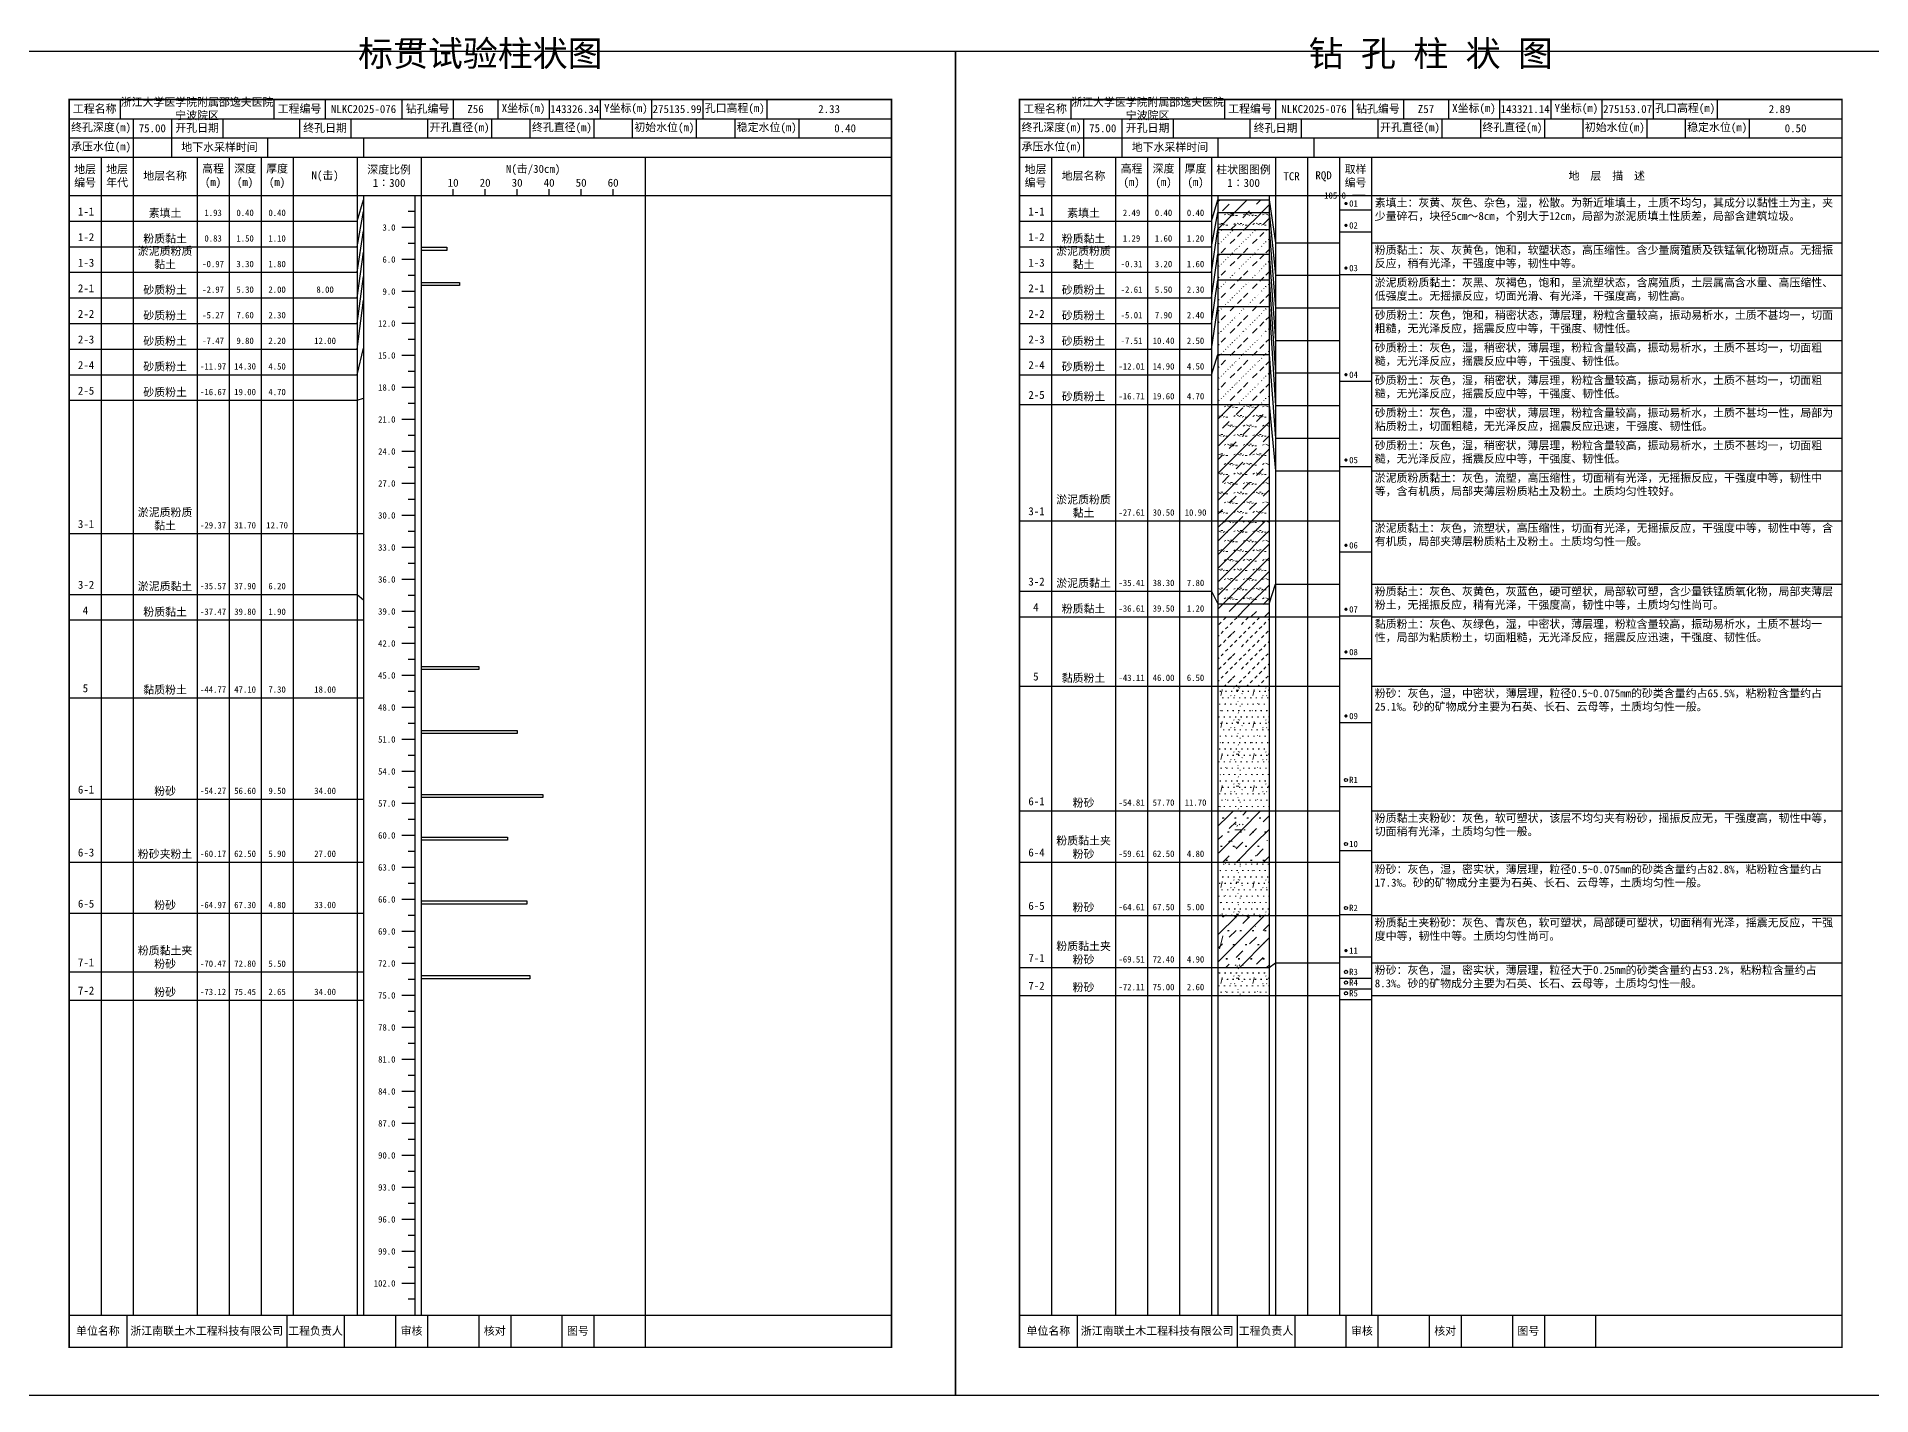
# Model space of a CAD drawing. Extents: x 297 to 65340, y 0 to 425.
# Drawn here: x 49015 to 49588, y 0 to 425 of the extents above; entities that cross this region are included whole.
import ezdxf
from ezdxf.enums import TextEntityAlignment as Align

# ---------------------------------------------------------------- set-up
doc = ezdxf.new("R2010")
doc.units = 0
doc.layers.get('0').update_dxf_attribs({"linetype": 'CONTINUOUS'})
doc.layers.add('FRAME', color=7, linetype='CONTINUOUS')
doc.layers.add('STRATUM', color=7, linetype='CONTINUOUS')
doc.layers.add('HATCH', color=7, linetype='CONTINUOUS', lineweight=13)
doc.styles.add('ST', font='')
doc.styles.get('ST').set_extended_font_data('SimSun')
pattern_1 = [(45, (0, 0), (-4.2426407, 4.2426407), [10, 0]), (45, (1.061, -3.182), (-2.12132034, 6.363961), [3, -3])]
pattern_2 = [(45, (0, 0), (-4.2426407, 4.2426407), [10, 0]), (45, (1.061, -3.182), (-2.12132034, 6.363961), [3, -3]), (26.565, (1.0741, -0.2536), (5.99982296, 5.99981224), [0.567, -12.849]), (0, (0.507, -0.2536), (0, 6), [0.567, -5.433]), (26.565, (-1.5813, 0), (5.99982296, 5.99981224), [0.567, -12.849]), (0, (-1.074, 0.2536), (0, 6), [0.567, -5.433]), (153.435, (0.5071, -0.2536), (-5.9998176, -5.36e-06), [1.134, -12.2826]), (26.565, (4.0741, 2.7464), (5.99982296, 5.99981224), [0.567, -12.849]), (0, (3.507, 2.7464), (0, 6), [0.567, -5.433]), (26.565, (1.4187, 3), (5.99982296, 5.99981224), [0.567, -12.849]), (0, (1.926, 3.2536), (0, 6), [0.567, -5.433]), (153.435, (3.5071, 2.7464), (-5.9998176, -5.36e-06), [1.134, -12.2826])]
pattern_3 = [(45.000006, (0, 0), (-7.3e-07, 6.99998237), [1.971956, -7.927535]), (45.000006, (2.813, 2.829), (-7.3e-07, 6.99998237), [1.99367, -7.905828]), (45.000006, (5.0675, 5.082), (-7.3e-07, 6.99998237), [1.813609, -8.085882]), (26.565052, (0, 3.5), (7.00000042, 7.00000017), [0.0965, -15.555976]), (36.869899, (0.7, 4.2), (6.999999835, 7.000000165), [0.197747, -34.802253]), (315.00001, (3.5, 6.976), (6.99998237, 1.2e-06), [0.033054, -9.866441]), (26.565052, (3.5, 0), (7.00000042, 7.00000017), [0.144749, -15.507727]), (26.565052, (4.2, 0.7), (7.00000042, 7.00000017), [0.10528, -15.547196]), (90.000004, (4.55, 1.05), (-7, -5e-07), [0.028767, -6.971233]), (26.565052, (4.9, 1.4), (7.00000042, 7.00000017), [0.091014, -31.213938]), (36.869899, (5.6, 2.1), (6.999999835, 7.000000165), [0.110692, -34.889308]), (45.000002, (6.3, 2.8), (-2.4e-07, 6.99998237), [0.109112, -9.790383]), (315.00001, (6.914, 3.548), (6.99998237, 1.2e-06), [0.033054, -9.866441]), (36.869898, (1.4, 4.9), (6.999999957, 7.000000043), [0.10224, -34.89776]), (53.130103, (2.1, 5.6), (13.999999763, 21.000000158), [0.134384, -34.865616]), (53.130103, (2.8, 6.3), (13.999999763, 21.000000158), [0.126246, -34.873754])]
pattern_4 = [(82.875, (-0.8346, -1.206), (0.00036925, 10.000176442), [0.08929, -80.53371]), (143.13, (-0.7336, -1.2818), (-29.99996427, 20.00005359), [0.12627, -49.87373]), (172.875, (-0.5564, -1.304), (-70.000245666, 9.99966033), [0.17857, -80.44443]), (206.565, (-0.378, -1.2147), (-9.99970493, -9.99968706), [0.19954, -22.16046]), (243.435, (-0.2887, -1.0363), (8.93e-06, -9.999696), [0.19954, -22.16146]), (255.964, (-0.1994, -0.679), (-0.00020004, -9.99950129), [0.36813, -40.86287]), (255.964, (0.1106, 0.561), (-0.00020004, -9.99950129), [1.27838, -39.95262]), (255.964, (0.179, 0.835), (-0.00020004, -9.99950129), [0.28235, -40.94865]), (216.87, (0.3694, 1.0892), (-9.999982136, -10.000017864), [0.12627, -49.87373]), (243.435, (0.2683, 1.0135), (8.93e-06, -9.999696), [0.19954, -22.16146]), (206.565, (0.548, 1.1785), (-9.99970493, -9.99968706), [0.19954, -22.16046]), (172.875, (0.725, 1.1563), (-70.000245666, 9.99966033), [0.17857, -80.44443]), (143.13, (0.826, 1.0806), (-29.99996427, 20.00005359), [0.12627, -49.87373]), (82.875, (0.815, 0.992), (0.00036925, 10.000176442), [0.08929, -80.53371]), (0, (-0.33, 0.34), (0, 10), [0.89286, -9.10714]), (0, (0.025, 0), (1, 2), [0, -1.75]), (0, (0, 0.025), (1, 2), [0, -1.75]), (0, (0, 0), (1, 2), [0, -1.75]), (0, (-0.025, 0), (1, 2), [0, -1.75]), (0, (0, -0.025), (1, 2), [0, -1.75])]
pattern_5 = [(82.875, (-1.8361, -2.6533), (0.00081235, 22.00038817), [0.196438, -177.174162]), (143.13, (-1.614, -2.82), (-65.9999214, 44.0001179), [0.277794, -109.722206]), (172.875, (-1.224, -2.8687), (-154.00054047, 21.99925272), [0.392854, -176.977746]), (206.565, (-0.831, -2.672), (-21.9993508, -21.9993115), [0.438988, -48.753012]), (243.435, (-0.635, -2.28), (1.96e-05, -21.9993312), [0.438988, -48.755212]), (255.964, (-0.4387, -1.494), (-0.0004401, -21.9989028), [0.809886, -89.898314]), (255.964, (0.2434, 1.2344), (-0.0004401, -21.9989028), [2.812436, -87.895764]), (255.964, (0.394, 1.837), (-0.0004401, -21.9989028), [0.62117, -90.08703]), (216.87, (0.8126, 2.3963), (-21.9999607, -22.0000393), [0.277794, -109.722206]), (243.435, (0.59, 2.23), (1.96e-05, -21.9993312), [0.438988, -48.755212]), (206.565, (1.205, 2.593), (-21.9993508, -21.9993115), [0.438988, -48.753012]), (172.875, (1.595, 2.544), (-154.00054047, 21.99925272), [0.392854, -176.977746]), (143.13, (1.8173, 2.3772), (-65.9999214, 44.0001179), [0.277794, -109.722206]), (82.875, (1.793, 2.1823), (0.00081235, 22.00038817), [0.196438, -177.174162]), (0, (-0.725, 0.748), (0, 22), [1.964292, -20.035708]), (0, (0.055, 0), (2.2, 4.4), [0, -3.85]), (0, (0, 0.055), (2.2, 4.4), [0, -3.85]), (0, (0, 0), (2.2, 4.4), [0, -3.85]), (0, (-0.055, 0), (2.2, 4.4), [0, -3.85]), (0, (0, -0.055), (2.2, 4.4), [0, -3.85])]

# ---------------------------------------------------------------- blocks, each defined once
blk = doc.blocks.new('SolidCircle')
at = {"const_width": 0.5}
blk.add_lwpolyline([(-0.25, 0, 1), (0.25, 0, 1)], format="xyb", close=True, dxfattribs=at)

msp = doc.modelspace()

# ---------------------------------------------------------------- hatches: boundary and pattern name
at = {"layer": 'HATCH'}
h = msp.add_hatch(dxfattribs=at)
h.set_pattern_fill('FZNT', color=256, style=0)
h.set_pattern_definition(pattern_1)
h.paths.add_polyline_path([(49400, 373.67), (49384, 373.67), (49384, 369.67), (49400, 369.67)])
h = msp.add_hatch(dxfattribs=at)
h.set_pattern_fill('YNFNT', color=256, style=0)
h.set_pattern_definition(pattern_2)
h.paths.add_polyline_path([(49400, 369.67), (49384, 369.67), (49384, 364.33), (49400, 364.33)])
h = msp.add_hatch(dxfattribs=at)
h.set_pattern_fill('SZFT', color=256, style=0)
h.set_pattern_definition(pattern_3)
h.paths.add_polyline_path([(49400, 364.33), (49384, 364.33), (49384, 356.67), (49400, 356.67)])
h = msp.add_hatch(dxfattribs=at)
h.set_pattern_fill('SZFT', color=256, style=0)
h.set_pattern_definition(pattern_3)
h.paths.add_polyline_path([(49400, 356.67), (49384, 356.67), (49384, 348.67), (49400, 348.67)])
h = msp.add_hatch(dxfattribs=at)
h.set_pattern_fill('SZFT', color=256, style=0)
h.set_pattern_definition(pattern_3)
h.paths.add_polyline_path([(49400, 348.67), (49384, 348.67), (49384, 340.33), (49400, 340.33)])
h = msp.add_hatch(dxfattribs=at)
h.set_pattern_fill('SZFT', color=256, style=0)
h.set_pattern_definition(pattern_3)
h.paths.add_polyline_path([(49400, 340.33), (49384, 340.33), (49384, 325.33), (49400, 325.33)])
h = msp.add_hatch(dxfattribs=at)
h.set_pattern_fill('SZFT', color=256, style=0)
h.set_pattern_definition(pattern_3)
h.paths.add_polyline_path([(49400, 325.33), (49384, 325.33), (49384, 309.67), (49400, 309.67)])
h = msp.add_hatch(dxfattribs=at)
h.set_pattern_fill('YNFNT', color=256, style=0)
h.set_pattern_definition(pattern_2)
h.paths.add_polyline_path([(49400, 309.67), (49384, 309.67), (49384, 273.33), (49400, 273.33)])
h = msp.add_hatch(dxfattribs=at)
h.set_pattern_fill('YNNT', color=256, style=0)
h.set_pattern_definition([(45, (0, 0), (-2.12132034, 2.12132034), [10, 0]), (26.565, (1.0741, -0.2536), (5.99982296, 5.99981224), [0.567, -12.849]), (0, (0.507, -0.2536), (0, 6), [0.567, -5.433]), (26.565, (-1.5813, 0), (5.99982296, 5.99981224), [0.567, -12.849]), (0, (-1.074, 0.2536), (0, 6), [0.567, -5.433]), (153.435, (0.5071, -0.2536), (-5.9998176, -5.36e-06), [1.134, -12.2826]), (26.565, (4.0741, 2.7464), (5.99982296, 5.99981224), [0.567, -12.849]), (0, (3.507, 2.7464), (0, 6), [0.567, -5.433]), (26.565, (1.4187, 3), (5.99982296, 5.99981224), [0.567, -12.849]), (0, (1.926, 3.2536), (0, 6), [0.567, -5.433]), (153.435, (3.5071, 2.7464), (-5.9998176, -5.36e-06), [1.134, -12.2826])])
h.paths.add_polyline_path([(49400, 273.33), (49384, 273.33), (49384, 247.33), (49400, 247.33)])
h = msp.add_hatch(dxfattribs=at)
h.set_pattern_fill('FZNT', color=256, style=0)
h.set_pattern_definition(pattern_1)
h.paths.add_polyline_path([(49400, 247.33), (49384, 247.33), (49384, 243.33), (49400, 243.33)])
h = msp.add_hatch(dxfattribs=at)
h.set_pattern_fill('NZFT', color=256, style=0)
h.set_pattern_definition([(45.000005, (0, 0), (-6e-07, 6.99998237), [0.947297, -8.952198]), (45.000005, (1.4, 1.4), (-6e-07, 6.99998237), [0.986898, -8.912597]), (45.000005, (2.8, 2.8), (-6e-07, 6.99998237), [1.060182, -8.839313]), (45.000005, (4.2, 4.2), (-6e-07, 6.99998237), [0.949178, -8.950318]), (45.000005, (5.6, 5.6), (-6e-07, 6.99998237), [1.036501, -8.862994]), (45.000005, (3.5, 0), (-6e-07, 6.99998237), [1.013348, -8.886147]), (45.000005, (4.9, 1.4), (-6e-07, 6.99998237), [1.078956, -12.120371]), (45.000005, (6.3, 2.8), (-6e-07, 6.99998237), [0.998824, -8.900671]), (45.000003, (0.7, 4.2), (-3.7e-07, 6.99998237), [1.05533, -8.844165]), (45.000003, (2.1, 5.6), (-3.7e-07, 6.99998237), [1.036501, -8.862994])])
h.paths.add_polyline_path([(49400, 243.33), (49384, 243.33), (49384, 221.67), (49400, 221.67)])
h = msp.add_hatch(dxfattribs=at)
h.set_pattern_fill('FS', color=256, style=0)
h.set_pattern_definition(pattern_4)
h.paths.add_polyline_path([(49400, 221.67), (49384, 221.67), (49384, 182.67), (49400, 182.67)])
h = msp.add_hatch(dxfattribs=at)
h.set_pattern_fill('FZNT', color=256, style=0)
h.set_pattern_definition(pattern_1)
h.paths.add_polyline_path([(49400, 182.67), (49384, 182.67), (49384, 166.67), (49400, 166.67)])
h = msp.add_hatch(dxfattribs=at)
h.set_pattern_fill('FS', color=256, scale=2.2, style=0)
h.set_pattern_definition(pattern_5)
h.paths.add_polyline_path([(49400, 182.67), (49384, 182.67), (49384, 166.67), (49400, 166.67)])
h = msp.add_hatch(dxfattribs=at)
h.set_pattern_fill('FS', color=256, style=0)
h.set_pattern_definition(pattern_4)
h.paths.add_polyline_path([(49400, 166.67), (49384, 166.67), (49384, 150), (49400, 150)])
h = msp.add_hatch(dxfattribs=at)
h.set_pattern_fill('FZNT', color=256, style=0)
h.set_pattern_definition(pattern_1)
h.paths.add_polyline_path([(49400, 150), (49384, 150), (49384, 133.67), (49400, 133.67)])
h = msp.add_hatch(dxfattribs=at)
h.set_pattern_fill('FS', color=256, scale=2.2, style=0)
h.set_pattern_definition(pattern_5)
h.paths.add_polyline_path([(49400, 150), (49384, 150), (49384, 133.67), (49400, 133.67)])
h = msp.add_hatch(dxfattribs=at)
h.set_pattern_fill('FS', color=256, style=0)
h.set_pattern_definition(pattern_4)
h.paths.add_polyline_path([(49400, 133.67), (49384, 133.67), (49384, 125), (49400, 125)])

# ---------------------------------------------------------------- linework, layer by layer
at = {"layer": 'FRAME', "color": 245, "linetype": 'Continuous'}
for points in [[(49005, 0), (49302, 0), (49302, 420), (49005, 420)], [(49302, 0), (49599, 0), (49599, 420), (49302, 420)]]:
    msp.add_lwpolyline(points, close=True, dxfattribs=at)
at = {"layer": 'FRAME', "linetype": 'Continuous', "const_width": 0.5}
for points in [[(49025, 15), (49282, 15), (49282, 405), (49025, 405)], [(49322, 15), (49579, 15), (49579, 405), (49322, 405)]]:
    msp.add_lwpolyline(points, close=True, dxfattribs=at)
at = {"layer": 'FRAME', "color": 0, "linetype": 'Continuous'}
for points in [[(49041, 405), (49041, 399)], [(49089, 405), (49089, 399)], [(49105, 405), (49105, 399)], [(49129, 405), (49129, 399)], [(49145, 405), (49145, 399)], [(49159, 405), (49159, 399)], [(49175, 405), (49175, 399)], [(49191, 405), (49191, 399)], [(49207, 405), (49207, 399)], [(49223, 405), (49223, 399)], [(49243, 405), (49243, 399)], [(49282, 405), (49282, 399)], [(49338, 405), (49338, 399)], [(49386, 405), (49386, 399)], [(49402, 405), (49402, 399)], [(49426, 405), (49426, 399)], [(49442, 405), (49442, 399)], [(49456, 405), (49456, 399)], [(49472, 405), (49472, 399)], [(49488, 405), (49488, 399)], [(49504, 405), (49504, 399)], [(49520, 405), (49520, 399)], [(49540, 405), (49540, 399)], [(49579, 405), (49579, 399)], [(49025, 399), (49282, 399)], [(49045, 399), (49045, 393)], [(49057, 399), (49057, 393)], [(49073, 399), (49073, 393)], [(49097, 399), (49097, 393)], [(49113, 399), (49113, 393)], [(49137, 399), (49137, 393)], [(49157, 399), (49157, 393)], [(49169, 399), (49169, 393)], [(49189, 399), (49189, 393)], [(49201, 399), (49201, 393)], [(49221, 399), (49221, 393)], [(49233, 399), (49233, 393)], [(49253, 399), (49253, 393)], [(49282, 399), (49282, 393)], [(49322, 399), (49579, 399)], [(49342, 399), (49342, 393)], [(49354, 399), (49354, 393)], [(49370, 399), (49370, 393)], [(49394, 399), (49394, 393)], [(49410, 399), (49410, 393)], [(49434, 399), (49434, 393)], [(49454, 399), (49454, 393)], [(49466, 399), (49466, 393)], [(49486, 399), (49486, 393)], [(49498, 399), (49498, 393)], [(49518, 399), (49518, 393)], [(49530, 399), (49530, 393)], [(49550, 399), (49550, 393)], [(49579, 399), (49579, 393)], [(49025, 393), (49282, 393)], [(49045, 393), (49045, 387)], [(49057, 393), (49057, 387)], [(49087, 393), (49087, 387)], [(49117, 393), (49117, 387)], [(49322, 393), (49579, 393)], [(49342, 393), (49342, 387)], [(49354, 393), (49354, 387)], [(49384, 393), (49384, 387)], [(49414, 393), (49414, 387)], [(49025, 387), (49282, 387)], [(49035, 387), (49035, 25)], [(49045, 387), (49045, 25)], [(49065, 387), (49065, 25)], [(49075, 387), (49075, 25)], [(49085, 387), (49085, 25)], [(49095, 387), (49095, 25)], [(49115, 387), (49115, 25)], [(49135, 387), (49135, 25)], [(49205, 387), (49205, 25)], [(49322, 387), (49579, 387)], [(49332, 387), (49332, 25)], [(49352, 387), (49352, 25)], [(49362, 387), (49362, 25)], [(49372, 387), (49372, 25)], [(49382, 387), (49382, 25)], [(49402, 387), (49402, 25)], [(49412, 387), (49412, 25)], [(49422, 387), (49422, 25)], [(49432, 387), (49432, 25)], [(49579, 387), (49579, 25)], [(49025, 375), (49282, 375)], [(49117, 375), (49117, 25)], [(49133, 375), (49133, 25)], [(49145, 375), (49145, 377)], [(49155, 375), (49155, 377)], [(49165, 375), (49165, 377)], [(49175, 375), (49175, 377)], [(49185, 375), (49185, 377)], [(49195, 375), (49195, 377)], [(49322, 375), (49579, 375)], [(49384, 375), (49384, 25)], [(49400, 375), (49400, 25)], [(49025, 25), (49282, 25)], [(49043, 25), (49043, 15)], [(49093, 25), (49093, 15)], [(49111, 25), (49111, 15)], [(49127, 25), (49127, 15)], [(49137, 25), (49137, 15)], [(49153, 25), (49153, 15)], [(49163, 25), (49163, 15)], [(49179, 25), (49179, 15)], [(49189, 25), (49189, 15)], [(49205, 25), (49205, 15)], [(49322, 25), (49579, 25)], [(49340, 25), (49340, 15)], [(49390, 25), (49390, 15)], [(49408, 25), (49408, 15)], [(49424, 25), (49424, 15)], [(49434, 25), (49434, 15)], [(49450, 25), (49450, 15)], [(49460, 25), (49460, 15)], [(49476, 25), (49476, 15)], [(49486, 25), (49486, 15)], [(49502, 25), (49502, 15)]]:
    msp.add_lwpolyline(points, dxfattribs=at)
at = {"layer": 'STRATUM', "linetype": 'Continuous'}
for points in [[(49115, 367), (49117, 373.67)], [(49382, 367), (49384, 373.67), (49400, 373.67), (49402, 360.23)], [(49430, 375), (49426, 375)], [(49025, 367), (49035, 367)], [(49035, 367), (49045, 367)], [(49045, 367), (49065, 367)], [(49065, 367), (49075, 367)], [(49075, 367), (49085, 367)], [(49085, 367), (49095, 367)], [(49095, 367), (49115, 367)], [(49115, 359), (49117, 370)], [(49133, 370), (49131, 370)], [(49322, 367), (49332, 367)], [(49332, 367), (49352, 367)], [(49352, 367), (49362, 367)], [(49362, 367), (49372, 367)], [(49372, 367), (49382, 367)], [(49382, 359), (49384, 369.67), (49400, 369.67), (49402, 350.06)], [(49422, 370.5), (49432, 370.5)], [(49115, 351), (49117, 364)], [(49133, 365), (49129, 365)], [(49382, 351), (49384, 364.33), (49400, 364.33), (49402, 339.88)], [(49422, 363.67), (49432, 363.67)], [(49025, 359), (49035, 359)], [(49035, 359), (49045, 359)], [(49045, 359), (49065, 359)], [(49065, 359), (49075, 359)], [(49075, 359), (49085, 359)], [(49085, 359), (49095, 359)], [(49095, 359), (49115, 359)], [(49115, 343), (49117, 357.33)], [(49133, 360), (49131, 360)], [(49135, 358.83), (49143, 358.83), (49143, 357.83), (49135, 357.83)], [(49322, 359), (49332, 359)], [(49332, 359), (49352, 359)], [(49352, 359), (49362, 359)], [(49362, 359), (49372, 359)], [(49372, 359), (49382, 359)], [(49382, 343), (49384, 356.67), (49400, 356.67), (49402, 329.7)], [(49402, 360.23), (49412, 360.23)], [(49412, 360.23), (49422, 360.23)], [(49432, 360.23), (49579, 360.23)], [(49025, 351), (49035, 351)], [(49035, 351), (49045, 351)], [(49045, 351), (49065, 351)], [(49065, 351), (49075, 351)], [(49075, 351), (49085, 351)], [(49085, 351), (49095, 351)], [(49095, 351), (49115, 351)], [(49133, 355), (49129, 355)], [(49133, 350), (49131, 350)], [(49322, 351), (49332, 351)], [(49332, 351), (49352, 351)], [(49352, 351), (49362, 351)], [(49362, 351), (49372, 351)], [(49372, 351), (49382, 351)], [(49402, 350.06), (49412, 350.06)], [(49412, 350.06), (49422, 350.06)], [(49422, 350.33), (49432, 350.33)], [(49432, 350.06), (49579, 350.06)], [(49115, 335), (49117, 349.67)], [(49133, 345), (49129, 345)], [(49135, 347.83), (49147, 347.83), (49147, 346.83), (49135, 346.83)], [(49382, 335), (49384, 348.67), (49400, 348.67), (49402, 319.53)], [(49025, 343), (49035, 343)], [(49035, 343), (49045, 343)], [(49045, 343), (49065, 343)], [(49065, 343), (49075, 343)], [(49075, 343), (49085, 343)], [(49085, 343), (49095, 343)], [(49095, 343), (49115, 343)], [(49115, 327), (49117, 342.33)], [(49133, 340), (49131, 340)], [(49322, 343), (49332, 343)], [(49332, 343), (49352, 343)], [(49352, 343), (49362, 343)], [(49362, 343), (49372, 343)], [(49372, 343), (49382, 343)], [(49382, 327), (49384, 340.33), (49400, 340.33), (49402, 309.35)], [(49402, 339.88), (49412, 339.88)], [(49412, 339.88), (49422, 339.88)], [(49432, 339.88), (49579, 339.88)], [(49025, 335), (49035, 335)], [(49035, 335), (49045, 335)], [(49045, 335), (49065, 335)], [(49065, 335), (49075, 335)], [(49075, 335), (49085, 335)], [(49085, 335), (49095, 335)], [(49095, 335), (49115, 335)], [(49133, 335), (49129, 335)], [(49322, 335), (49332, 335)], [(49332, 335), (49352, 335)], [(49352, 335), (49362, 335)], [(49362, 335), (49372, 335)], [(49372, 335), (49382, 335)], [(49025, 327), (49035, 327)], [(49035, 327), (49045, 327)], [(49045, 327), (49065, 327)], [(49065, 327), (49075, 327)], [(49075, 327), (49085, 327)], [(49085, 327), (49095, 327)], [(49095, 327), (49115, 327)], [(49115, 319), (49117, 327.33)], [(49133, 330), (49131, 330)], [(49322, 327), (49332, 327)], [(49332, 327), (49352, 327)], [(49352, 327), (49362, 327)], [(49362, 327), (49372, 327)], [(49372, 327), (49382, 327)], [(49402, 329.7), (49412, 329.7)], [(49412, 329.7), (49422, 329.7)], [(49432, 329.7), (49579, 329.7)], [(49133, 325), (49129, 325)], [(49382, 319), (49384, 325.33), (49400, 325.33), (49402, 299.17)], [(49025, 319), (49035, 319)], [(49035, 319), (49045, 319)], [(49045, 319), (49065, 319)], [(49065, 319), (49075, 319)], [(49075, 319), (49085, 319)], [(49085, 319), (49095, 319)], [(49095, 319), (49115, 319)], [(49133, 320), (49131, 320)], [(49322, 319), (49332, 319)], [(49332, 319), (49352, 319)], [(49352, 319), (49362, 319)], [(49362, 319), (49372, 319)], [(49372, 319), (49382, 319)], [(49402, 319.53), (49412, 319.53)], [(49412, 319.53), (49422, 319.53)], [(49422, 317), (49432, 317)], [(49432, 319.53), (49579, 319.53)], [(49025, 311), (49035, 311)], [(49035, 311), (49045, 311)], [(49045, 311), (49065, 311)], [(49065, 311), (49075, 311)], [(49075, 311), (49085, 311)], [(49085, 311), (49095, 311)], [(49095, 311), (49115, 311)], [(49115, 311), (49117, 311.67)], [(49133, 315), (49129, 315)], [(49133, 310), (49131, 310)], [(49322, 309.67), (49332, 309.67)], [(49332, 309.67), (49352, 309.67)], [(49352, 309.67), (49362, 309.67)], [(49362, 309.67), (49372, 309.67)], [(49372, 309.67), (49382, 309.67)], [(49382, 309.67), (49384, 309.67), (49400, 309.67), (49402, 289)], [(49133, 305), (49129, 305)], [(49402, 309.35), (49412, 309.35)], [(49412, 309.35), (49422, 309.35)], [(49432, 309.35), (49579, 309.35)], [(49133, 300), (49131, 300)], [(49402, 299.17), (49412, 299.17)], [(49412, 299.17), (49422, 299.17)], [(49432, 299.17), (49579, 299.17)], [(49133, 295), (49129, 295)], [(49133, 290), (49131, 290)], [(49402, 289), (49412, 289)], [(49412, 289), (49422, 289)], [(49422, 290.33), (49432, 290.33)], [(49432, 289), (49579, 289)], [(49133, 285), (49129, 285)], [(49133, 280), (49131, 280)], [(49133, 275), (49129, 275)], [(49133, 270), (49131, 270)], [(49322, 273.33), (49332, 273.33)], [(49332, 273.33), (49352, 273.33)], [(49352, 273.33), (49362, 273.33)], [(49362, 273.33), (49372, 273.33)], [(49372, 273.33), (49382, 273.33)], [(49382, 273.33), (49384, 273.33), (49400, 273.33), (49402, 273.33)], [(49402, 273.33), (49412, 273.33)], [(49412, 273.33), (49422, 273.33)], [(49432, 273.33), (49579, 273.33)], [(49025, 269.33), (49035, 269.33)], [(49035, 269.33), (49045, 269.33)], [(49045, 269.33), (49065, 269.33)], [(49065, 269.33), (49075, 269.33)], [(49075, 269.33), (49085, 269.33)], [(49085, 269.33), (49095, 269.33)], [(49095, 269.33), (49115, 269.33)], [(49115, 269.33), (49117, 269.33)], [(49133, 265), (49129, 265)], [(49133, 260), (49131, 260)], [(49422, 263.67), (49432, 263.67)], [(49133, 255), (49129, 255)], [(49382, 251.33), (49384, 247.33), (49400, 247.33), (49402, 253.51)], [(49402, 253.51), (49412, 253.51)], [(49412, 253.51), (49422, 253.51)], [(49432, 253.51), (49579, 253.51)], [(49025, 250.33), (49035, 250.33)], [(49035, 250.33), (49045, 250.33)], [(49045, 250.33), (49065, 250.33)], [(49065, 250.33), (49075, 250.33)], [(49075, 250.33), (49085, 250.33)], [(49085, 250.33), (49095, 250.33)], [(49095, 250.33), (49115, 250.33)], [(49115, 250.33), (49117, 248.67)], [(49133, 250), (49131, 250)], [(49322, 251.33), (49332, 251.33)], [(49332, 251.33), (49352, 251.33)], [(49352, 251.33), (49362, 251.33)], [(49362, 251.33), (49372, 251.33)], [(49372, 251.33), (49382, 251.33)], [(49025, 242.33), (49035, 242.33)], [(49035, 242.33), (49045, 242.33)], [(49045, 242.33), (49065, 242.33)], [(49065, 242.33), (49075, 242.33)], [(49075, 242.33), (49085, 242.33)], [(49085, 242.33), (49095, 242.33)], [(49095, 242.33), (49115, 242.33)], [(49115, 242.33), (49117, 242.33)], [(49133, 245), (49129, 245)], [(49322, 243.33), (49332, 243.33)], [(49332, 243.33), (49352, 243.33)], [(49352, 243.33), (49362, 243.33)], [(49362, 243.33), (49372, 243.33)], [(49372, 243.33), (49382, 243.33)], [(49382, 243.33), (49384, 243.33), (49400, 243.33), (49402, 243.33)], [(49402, 243.33), (49412, 243.33)], [(49412, 243.33), (49422, 243.33)], [(49422, 243.67), (49432, 243.67)], [(49432, 243.33), (49579, 243.33)], [(49133, 240), (49131, 240)], [(49133, 235), (49129, 235)], [(49133, 230), (49131, 230)], [(49422, 230.33), (49432, 230.33)], [(49133, 225), (49129, 225)], [(49135, 227.83), (49153, 227.83), (49153, 226.83), (49135, 226.83)], [(49025, 218), (49035, 218)], [(49035, 218), (49045, 218)], [(49045, 218), (49065, 218)], [(49065, 218), (49075, 218)], [(49075, 218), (49085, 218)], [(49085, 218), (49095, 218)], [(49095, 218), (49115, 218)], [(49115, 218), (49117, 218)], [(49133, 220), (49131, 220)], [(49322, 221.67), (49332, 221.67)], [(49332, 221.67), (49352, 221.67)], [(49352, 221.67), (49362, 221.67)], [(49362, 221.67), (49372, 221.67)], [(49372, 221.67), (49382, 221.67)], [(49382, 221.67), (49384, 221.67), (49400, 221.67), (49402, 221.67)], [(49402, 221.67), (49412, 221.67)], [(49412, 221.67), (49422, 221.67)], [(49432, 221.67), (49579, 221.67)], [(49133, 215), (49129, 215)], [(49133, 210), (49131, 210)], [(49135, 207.83), (49165, 207.83), (49165, 206.83), (49135, 206.83)], [(49422, 210.33), (49432, 210.33)], [(49133, 205), (49129, 205)], [(49133, 195), (49129, 195)], [(49133, 200), (49131, 200)], [(49133, 190), (49131, 190)], [(49422, 190.33), (49432, 190.33)], [(49025, 186.33), (49035, 186.33)], [(49035, 186.33), (49045, 186.33)], [(49045, 186.33), (49065, 186.33)], [(49065, 186.33), (49075, 186.33)], [(49075, 186.33), (49085, 186.33)], [(49085, 186.33), (49095, 186.33)], [(49095, 186.33), (49115, 186.33)], [(49115, 186.33), (49117, 186.33)], [(49133, 185), (49129, 185)], [(49135, 187.83), (49173, 187.83), (49173, 186.83), (49135, 186.83)], [(49133, 180), (49131, 180)], [(49322, 182.67), (49332, 182.67)], [(49332, 182.67), (49352, 182.67)], [(49352, 182.67), (49362, 182.67)], [(49362, 182.67), (49372, 182.67)], [(49372, 182.67), (49382, 182.67)], [(49382, 182.67), (49384, 182.67), (49400, 182.67), (49402, 182.67)], [(49402, 182.67), (49412, 182.67)], [(49412, 182.67), (49422, 182.67)], [(49432, 182.67), (49579, 182.67)], [(49133, 175), (49129, 175)], [(49135, 174.5), (49162, 174.5), (49162, 173.5), (49135, 173.5)], [(49025, 166.67), (49035, 166.67)], [(49035, 166.67), (49045, 166.67)], [(49045, 166.67), (49065, 166.67)], [(49065, 166.67), (49075, 166.67)], [(49075, 166.67), (49085, 166.67)], [(49085, 166.67), (49095, 166.67)], [(49095, 166.67), (49115, 166.67)], [(49115, 166.67), (49117, 166.67)], [(49133, 170), (49131, 170)], [(49322, 166.67), (49332, 166.67)], [(49332, 166.67), (49352, 166.67)], [(49352, 166.67), (49362, 166.67)], [(49362, 166.67), (49372, 166.67)], [(49372, 166.67), (49382, 166.67)], [(49382, 166.67), (49384, 166.67), (49400, 166.67), (49402, 166.67)], [(49402, 166.67), (49412, 166.67)], [(49412, 166.67), (49422, 166.67)], [(49422, 170.33), (49432, 170.33)], [(49432, 166.67), (49579, 166.67)], [(49133, 165), (49129, 165)], [(49133, 155), (49129, 155)], [(49133, 160), (49131, 160)], [(49025, 150.67), (49035, 150.67)], [(49035, 150.67), (49045, 150.67)], [(49045, 150.67), (49065, 150.67)], [(49065, 150.67), (49075, 150.67)], [(49075, 150.67), (49085, 150.67)], [(49085, 150.67), (49095, 150.67)], [(49095, 150.67), (49115, 150.67)], [(49115, 150.67), (49117, 150.67)], [(49133, 150), (49131, 150)], [(49135, 154.5), (49168, 154.5), (49168, 153.5), (49135, 153.5)], [(49322, 150), (49332, 150)], [(49332, 150), (49352, 150)], [(49352, 150), (49362, 150)], [(49362, 150), (49372, 150)], [(49372, 150), (49382, 150)], [(49382, 150), (49384, 150), (49400, 150), (49402, 150)], [(49402, 150), (49412, 150)], [(49412, 150), (49422, 150)], [(49422, 150.33), (49432, 150.33)], [(49432, 150), (49579, 150)], [(49133, 145), (49129, 145)], [(49133, 140), (49131, 140)], [(49025, 132.33), (49035, 132.33)], [(49035, 132.33), (49045, 132.33)], [(49045, 132.33), (49065, 132.33)], [(49065, 132.33), (49075, 132.33)], [(49075, 132.33), (49085, 132.33)], [(49085, 132.33), (49095, 132.33)], [(49095, 132.33), (49115, 132.33)], [(49115, 132.33), (49117, 132.33)], [(49133, 135), (49129, 135)], [(49322, 133.67), (49332, 133.67)], [(49332, 133.67), (49352, 133.67)], [(49352, 133.67), (49362, 133.67)], [(49362, 133.67), (49372, 133.67)], [(49372, 133.67), (49382, 133.67)], [(49382, 133.67), (49384, 133.67), (49400, 133.67), (49402, 135.18)], [(49402, 135.18), (49412, 135.18)], [(49412, 135.18), (49422, 135.18)], [(49422, 137), (49432, 137)], [(49432, 135.18), (49579, 135.18)], [(49133, 130), (49131, 130)], [(49135, 131.17), (49169, 131.17), (49169, 130.17), (49135, 130.17)], [(49422, 130.33), (49432, 130.33)], [(49422, 127), (49432, 127)], [(49025, 123.5), (49035, 123.5)], [(49035, 123.5), (49045, 123.5)], [(49045, 123.5), (49065, 123.5)], [(49065, 123.5), (49075, 123.5)], [(49075, 123.5), (49085, 123.5)], [(49085, 123.5), (49095, 123.5)], [(49095, 123.5), (49115, 123.5)], [(49115, 123.5), (49117, 123.5)], [(49133, 125), (49129, 125)], [(49322, 125), (49332, 125)], [(49332, 125), (49352, 125)], [(49352, 125), (49362, 125)], [(49362, 125), (49372, 125)], [(49372, 125), (49382, 125)], [(49382, 125), (49384, 125), (49400, 125), (49402, 125)], [(49402, 125), (49412, 125)], [(49412, 125), (49422, 125)], [(49422, 123.67), (49432, 123.67)], [(49432, 125), (49579, 125)], [(49133, 115), (49129, 115)], [(49133, 120), (49131, 120)], [(49133, 110), (49131, 110)], [(49133, 105), (49129, 105)], [(49133, 100), (49131, 100)], [(49133, 95), (49129, 95)], [(49133, 90), (49131, 90)], [(49133, 85), (49129, 85)], [(49133, 75), (49129, 75)], [(49133, 80), (49131, 80)], [(49133, 70), (49131, 70)], [(49133, 65), (49129, 65)], [(49133, 60), (49131, 60)], [(49133, 55), (49129, 55)], [(49133, 50), (49131, 50)], [(49133, 45), (49129, 45)], [(49133, 35), (49129, 35)], [(49133, 40), (49131, 40)], [(49133, 30), (49131, 30)]]:
    msp.add_lwpolyline(points, dxfattribs=at)
at = {"layer": 'STRATUM'}
for centre in [(49424, 192.33), (49424, 172.33), (49424, 152.33), (49424, 132.33), (49424, 129), (49424, 125.67)]:
    msp.add_circle(centre, 0.5, dxfattribs=at)

# ---------------------------------------------------------------- block references
for p in [(49424, 372.5), (49424, 365.67), (49424, 352.33), (49424, 319), (49424, 292.33), (49424, 265.67), (49424, 245.67), (49424, 232.33), (49424, 212.33), (49424, 139)]:
    msp.add_blockref('SolidCircle', p, dxfattribs=at)

# ---------------------------------------------------------------- texts
at = {"layer": 'FRAME', "style": 'ST'}
for s, p in [('标贯试验柱状图', (49153.5, 413)), ('钻 孔 柱 状 图', (49450.5, 413))]:
    msp.add_text(s, height=8, dxfattribs=at).set_placement(p, align=Align.BOTTOM_CENTER)
for s, p in [('10', (49145, 379)), ('20', (49155, 379)), ('30', (49165, 379)), ('40', (49175, 379)), ('50', (49185, 379)), ('60', (49195, 379))]:
    msp.add_text(s, height=2.5, dxfattribs=at).set_placement(p, align=Align.MIDDLE_CENTER)
at = {"layer": 'FRAME', "char_height": 2.5, "attachment_point": 5, "style": 'ST'}
for s, insert, width in [('工程名称', (49033, 402), 16), ('浙江大学医学院附属邵逸夫医院宁波院区', (49065, 402), 48), ('工程编号', (49097, 402), 16), ('NLKC2025-076', (49117, 402), 24), ('钻孔编号', (49137, 402), 16), ('Z56', (49152, 402), 14), ('X坐标(m)', (49167, 402), 16), ('143326.34', (49183, 402), 16), ('Y坐标(m)', (49199, 402), 16), ('275135.99', (49215, 402), 16), ('孔口高程(m)', (49233, 402), 20), ('2.33', (49262.5, 402), 39), ('工程名称', (49330, 402), 16), ('浙江大学医学院附属邵逸夫医院宁波院区', (49362, 402), 48), ('工程编号', (49394, 402), 16), ('NLKC2025-076', (49414, 402), 24), ('钻孔编号', (49434, 402), 16), ('Z57', (49449, 402), 14), ('X坐标(m)', (49464, 402), 16), ('143321.14', (49480, 402), 16), ('Y坐标(m)', (49496, 402), 16), ('275153.07', (49512, 402), 16), ('孔口高程(m)', (49530, 402), 20), ('2.89', (49559.5, 402), 39), ('终孔深度(m)', (49035, 396), 20), ('75.00', (49051, 396), 12), ('开孔日期', (49065, 396), 16), ('终孔日期', (49105, 396), 16), ('开孔直径(m)', (49147, 396), 20), ('终孔直径(m)', (49179, 396), 20), ('初始水位(m)', (49211, 396), 20), ('稳定水位(m)', (49243, 396), 20), ('0.40', (49267.5, 396), 29), ('终孔深度(m)', (49332, 396), 20), ('75.00', (49348, 396), 12), ('开孔日期', (49362, 396), 16), ('终孔日期', (49402, 396), 16), ('开孔直径(m)', (49444, 396), 20), ('终孔直径(m)', (49476, 396), 20), ('初始水位(m)', (49508, 396), 20), ('稳定水位(m)', (49540, 396), 20), ('0.50', (49564.5, 396), 29), ('承压水位(m)', (49035, 390), 20), ('地下水采样时间', (49072, 390), 30), ('承压水位(m)', (49332, 390), 20), ('地下水采样时间', (49369, 390), 30), ('地层编号', (49030, 381), 10), ('地层年代', (49040, 381), 10), ('高程\\P(m)', (49070, 381), 10), ('深度\\P(m)', (49080, 381), 10), ('厚度\\P(m)', (49090, 381), 10), ('深度比例\\P1∶300', (49125, 381), 20), ('N(击/30cm)', (49170, 383), 70), ('地层编号', (49327, 381), 10), ('高程\\P(m)', (49357, 381), 10), ('深度\\P(m)', (49367, 381), 10), ('厚度\\P(m)', (49377, 381), 10), ('柱状图图例\\P1∶300', (49392, 381), 20), ('取样编号', (49427, 381), 10), ('地层名称', (49055, 381), 20), ('N(击)', (49105, 381), 20), ('地层名称', (49342, 381), 20), ('TCR', (49407, 381), 10), ('RQD', (49417, 381), 10), ('地  层  描  述', (49505.5, 381), 147), ('单位名称', (49034, 20), 18), ('浙江南联土木工程科技有限公司', (49068, 20), 50), ('工程负责人', (49102, 20), 18), ('审核', (49132, 20), 10), ('核对', (49158, 20), 10), ('图号', (49184, 20), 10), ('单位名称', (49331, 20), 18), ('浙江南联土木工程科技有限公司', (49365, 20), 50), ('工程负责人', (49399, 20), 18), ('审核', (49429, 20), 10), ('核对', (49455, 20), 10), ('图号', (49481, 20), 10)]:
    msp.add_mtext(s, dxfattribs=dict(at, insert=insert, width=width))
at = {"layer": 'STRATUM', "style": 'ST'}
for s, p in [('105.0', (49424, 375)), ('3.0', (49127, 365)), ('6.0', (49127, 355)), ('9.0', (49127, 345)), ('12.0', (49127, 335)), ('15.0', (49127, 325)), ('18.0', (49127, 315)), ('21.0', (49127, 305)), ('24.0', (49127, 295)), ('27.0', (49127, 285)), ('30.0', (49127, 275)), ('33.0', (49127, 265)), ('36.0', (49127, 255)), ('39.0', (49127, 245)), ('42.0', (49127, 235)), ('45.0', (49127, 225)), ('48.0', (49127, 215)), ('51.0', (49127, 205)), ('54.0', (49127, 195)), ('57.0', (49127, 185)), ('60.0', (49127, 175)), ('63.0', (49127, 165)), ('66.0', (49127, 155)), ('69.0', (49127, 145)), ('72.0', (49127, 135)), ('75.0', (49127, 125)), ('78.0', (49127, 115)), ('81.0', (49127, 105)), ('84.0', (49127, 95)), ('87.0', (49127, 85)), ('90.0', (49127, 75)), ('93.0', (49127, 65)), ('96.0', (49127, 55)), ('99.0', (49127, 45)), ('102.0', (49127, 35))]:
    msp.add_text(s, height=2, dxfattribs=at).set_placement(p, align=Align.MIDDLE_RIGHT)
for s, height, p in [('01', 2, (49425, 372.5)), ('1-1', 2.5, (49027.75, 370)), ('1-1', 2.5, (49324.75, 370)), ('1-2', 2.5, (49027.75, 362)), ('1-2', 2.5, (49324.75, 362)), ('02', 2, (49425, 365.67)), ('1-3', 2.5, (49027.75, 354)), ('1-3', 2.5, (49324.75, 354)), ('03', 2, (49425, 352.33)), ('2-1', 2.5, (49027.75, 346)), ('2-1', 2.5, (49324.75, 346)), ('2-2', 2.5, (49027.75, 338)), ('2-2', 2.5, (49324.75, 338)), ('2-3', 2.5, (49027.75, 330)), ('2-3', 2.5, (49324.75, 330)), ('2-4', 2.5, (49027.75, 322)), ('2-4', 2.5, (49324.75, 322)), ('04', 2, (49425, 319)), ('2-5', 2.5, (49027.75, 314)), ('2-5', 2.5, (49324.75, 312.67)), ('05', 2, (49425, 292.33)), ('3-1', 2.5, (49324.75, 276.33)), ('3-1', 2.5, (49027.75, 272.33)), ('06', 2, (49425, 265.67)), ('3-2', 2.5, (49027.75, 253.33)), ('3-2', 2.5, (49324.75, 254.33)), ('4', 2.5, (49326.25, 246.33)), ('07', 2, (49425, 245.67)), ('4', 2.5, (49029.25, 245.33)), ('08', 2, (49425, 232.33)), ('5', 2.5, (49326.25, 224.67)), ('5', 2.5, (49029.25, 221)), ('09', 2, (49425, 212.33)), ('6-1', 2.5, (49027.75, 189.33)), ('R1', 2, (49425, 192.33)), ('6-1', 2.5, (49324.75, 185.67)), ('10', 2, (49425, 172.33)), ('6-3', 2.5, (49027.75, 169.67)), ('6-4', 2.5, (49324.75, 169.67)), ('6-5', 2.5, (49027.75, 153.67)), ('6-5', 2.5, (49324.75, 153)), ('R2', 2, (49425, 152.33)), ('7-1', 2.5, (49324.75, 136.67)), ('11', 2, (49425, 139)), ('7-1', 2.5, (49027.75, 135.33)), ('R3', 2, (49425, 132.33)), ('7-2', 2.5, (49027.75, 126.5)), ('7-2', 2.5, (49324.75, 128)), ('R4', 2, (49425, 129)), ('R5', 2, (49425, 125.67))]:
    msp.add_text(s, height=height, dxfattribs=at).set_placement(p, align=Align.MIDDLE_LEFT)
for s, p in [('1.93', (49070, 368)), ('0.40', (49080, 368)), ('0.40', (49090, 368)), ('2.49', (49357, 368)), ('0.40', (49367, 368)), ('0.40', (49377, 368)), ('0.83', (49070, 360)), ('1.50', (49080, 360)), ('1.10', (49090, 360)), ('1.29', (49357, 360)), ('1.60', (49367, 360)), ('1.20', (49377, 360)), ('-0.97', (49070, 352)), ('3.30', (49080, 352)), ('1.80', (49090, 352)), ('-0.31', (49357, 352)), ('3.20', (49367, 352)), ('1.60', (49377, 352)), ('-2.97', (49070, 344)), ('5.30', (49080, 344)), ('2.00', (49090, 344)), ('8.00', (49105, 344)), ('-2.61', (49357, 344)), ('5.50', (49367, 344)), ('2.30', (49377, 344)), ('-5.27', (49070, 336)), ('7.60', (49080, 336)), ('2.30', (49090, 336)), ('-5.01', (49357, 336)), ('7.90', (49367, 336)), ('2.40', (49377, 336)), ('-7.47', (49070, 328)), ('9.80', (49080, 328)), ('2.20', (49090, 328)), ('12.00', (49105, 328)), ('-7.51', (49357, 328)), ('10.40', (49367, 328)), ('2.50', (49377, 328)), ('-11.97', (49070, 320)), ('14.30', (49080, 320)), ('4.50', (49090, 320)), ('-12.01', (49357, 320)), ('14.90', (49367, 320)), ('4.50', (49377, 320)), ('-16.67', (49070, 312)), ('19.00', (49080, 312)), ('4.70', (49090, 312)), ('-16.71', (49357, 310.67)), ('19.60', (49367, 310.67)), ('4.70', (49377, 310.67)), ('-27.61', (49357, 274.33)), ('30.50', (49367, 274.33)), ('10.90', (49377, 274.33)), ('-29.37', (49070, 270.33)), ('31.70', (49080, 270.33)), ('12.70', (49090, 270.33)), ('-35.57', (49070, 251.33)), ('37.90', (49080, 251.33)), ('6.20', (49090, 251.33)), ('-35.41', (49357, 252.33)), ('38.30', (49367, 252.33)), ('7.80', (49377, 252.33)), ('-36.61', (49357, 244.33)), ('39.50', (49367, 244.33)), ('1.20', (49377, 244.33)), ('-37.47', (49070, 243.33)), ('39.80', (49080, 243.33)), ('1.90', (49090, 243.33)), ('-43.11', (49357, 222.67)), ('46.00', (49367, 222.67)), ('6.50', (49377, 222.67)), ('-44.77', (49070, 219)), ('47.10', (49080, 219)), ('7.30', (49090, 219)), ('18.00', (49105, 219)), ('-54.27', (49070, 187.33)), ('56.60', (49080, 187.33)), ('9.50', (49090, 187.33)), ('34.00', (49105, 187.33)), ('-54.81', (49357, 183.67)), ('57.70', (49367, 183.67)), ('11.70', (49377, 183.67)), ('-60.17', (49070, 167.67)), ('62.50', (49080, 167.67)), ('5.90', (49090, 167.67)), ('27.00', (49105, 167.67)), ('-59.61', (49357, 167.67)), ('62.50', (49367, 167.67)), ('4.80', (49377, 167.67)), ('-64.97', (49070, 151.67)), ('67.30', (49080, 151.67)), ('4.80', (49090, 151.67)), ('33.00', (49105, 151.67)), ('-64.61', (49357, 151)), ('67.50', (49367, 151)), ('5.00', (49377, 151)), ('-70.47', (49070, 133.33)), ('72.80', (49080, 133.33)), ('5.50', (49090, 133.33)), ('-69.51', (49357, 134.67)), ('72.40', (49367, 134.67)), ('4.90', (49377, 134.67)), ('-73.12', (49070, 124.5)), ('75.45', (49080, 124.5)), ('2.65', (49090, 124.5)), ('34.00', (49105, 124.5)), ('-72.11', (49357, 126)), ('75.00', (49367, 126)), ('2.60', (49377, 126))]:
    msp.add_text(s, height=2, dxfattribs=at).set_placement(p, align=Align.BOTTOM_CENTER)
at = {"layer": 'STRATUM', "char_height": 2.5, "style": 'ST'}
for s, insert, width, attachment_point in [('素填土：灰黄、灰色、杂色，湿，松散。为新近堆填土，土质不均匀，其成分以黏性土为主，夹少量碎石，块径5cm～8cm，个别大于12cm，局部为淤泥质填土性质差，局部含建筑垃圾。', (49433, 374), 146, 1), ('素填土', (49055, 368), 20, 8), ('素填土', (49342, 368), 20, 8), ('粉质黏土', (49055, 360), 20, 8), ('粉质黏土', (49342, 360), 20, 8), ('淤泥质粉质黏土', (49055, 352), 20, 8), ('淤泥质粉质黏土', (49342, 352), 20, 8), ('粉质黏土：灰、灰黄色，饱和，软塑状态，高压缩性。含少量腐殖质及铁锰氧化物斑点。无摇振反应，稍有光泽，干强度中等，韧性中等。', (49433, 359.23), 146, 1), ('砂质粉土', (49055, 344), 20, 8), ('砂质粉土', (49342, 344), 20, 8), ('淤泥质粉质黏土：灰黑、灰褐色，饱和，呈流塑状态，含腐殖质，土层属高含水量、高压缩性、低强度土。无摇振反应，切面光滑、有光泽，干强度高，韧性高。', (49433, 349.06), 146, 1), ('砂质粉土', (49055, 336), 20, 8), ('砂质粉土', (49342, 336), 20, 8), ('砂质粉土：灰色，饱和，稍密状态，薄层理，粉粒含量较高，振动易析水，土质不甚均一，切面粗糙，无光泽反应，摇震反应中等，干强度、韧性低。', (49433, 338.88), 146, 1), ('砂质粉土', (49055, 328), 20, 8), ('砂质粉土', (49342, 328), 20, 8), ('砂质粉土：灰色，湿，稍密状，薄层理，粉粒含量较高，振动易析水，土质不甚均一，切面粗糙，无光泽反应，摇震反应中等，干强度、韧性低。', (49433, 328.7), 146, 1), ('砂质粉土', (49055, 320), 20, 8), ('砂质粉土', (49342, 320), 20, 8), ('砂质粉土：灰色，湿，稍密状，薄层理，粉粒含量较高，振动易析水，土质不甚均一，切面粗糙，无光泽反应，摇震反应中等，干强度、韧性低。', (49433, 318.53), 146, 1), ('砂质粉土', (49055, 312), 20, 8), ('砂质粉土', (49342, 310.67), 20, 8), ('砂质粉土：灰色，湿，中密状，薄层理，粉粒含量较高，振动易析水，土质不甚均一性，局部为粘质粉土，切面粗糙，无光泽反应，摇震反应迅速，干强度、韧性低。', (49433, 308.35), 146, 1), ('砂质粉土：灰色，湿，稍密状，薄层理，粉粒含量较高，振动易析水，土质不甚均一，切面粗糙，无光泽反应，摇震反应中等，干强度、韧性低。', (49433, 298.17), 146, 1), ('淤泥质粉质黏土：灰色，流塑，高压缩性，切面稍有光泽，无摇振反应，干强度中等，韧性中等，含有机质，局部夹薄层粉质粘土及粉土。土质均匀性较好。', (49433, 288), 146, 1), ('淤泥质粉质黏土', (49342, 274.33), 20, 8), ('淤泥质粉质黏土', (49055, 270.33), 20, 8), ('淤泥质黏土：灰色，流塑状，高压缩性，切面有光泽，无摇振反应，干强度中等，韧性中等，含有机质，局部夹薄层粉质粘土及粉土。土质均匀性一般。', (49433, 272.33), 146, 1), ('淤泥质黏土', (49055, 251.33), 20, 8), ('淤泥质黏土', (49342, 252.33), 20, 8), ('粉质黏土：灰色、灰黄色，灰蓝色，硬可塑状，局部软可塑，含少量铁锰质氧化物，局部夹薄层粉土，无摇振反应，稍有光泽，干强度高，韧性中等，土质均匀性尚可。', (49433, 252.51), 146, 1), ('粉质黏土', (49342, 244.33), 20, 8), ('粉质黏土', (49055, 243.33), 20, 8), ('黏质粉土：灰色、灰绿色，湿，中密状，薄层理，粉粒含量较高，振动易析水，土质不甚均一性，局部为粘质粉土，切面粗糙，无光泽反应，摇震反应迅速，干强度、韧性低。', (49433, 242.33), 146, 1), ('黏质粉土', (49342, 222.67), 20, 8), ('黏质粉土', (49055, 219), 20, 8), ('粉砂：灰色，湿，中密状，薄层理，粒径0.5~0.075mm的砂类含量约占65.5%，粘粉粒含量约占25.1%。砂的矿物成分主要为石英、长石、云母等，土质均匀性一般。', (49433, 220.67), 146, 1), ('粉砂', (49055, 187.33), 20, 8), ('粉砂', (49342, 183.67), 20, 8), ('粉质黏土夹粉砂：灰色，软可塑状，该层不均匀夹有粉砂，摇振反应无，干强度高，韧性中等，切面稍有光泽，土质均匀性一般。', (49433, 181.67), 146, 1), ('粉质黏土夹粉砂', (49342, 167.67), 20, 8), ('粉砂夹粉土', (49055, 167.67), 20, 8), ('粉砂：灰色，湿，密实状，薄层理，粒径0.5~0.075mm的砂类含量约占82.8%，粘粉粒含量约占17.3%。砂的矿物成分主要为石英、长石、云母等，土质均匀性一般。', (49433, 165.67), 146, 1), ('粉砂', (49055, 151.67), 20, 8), ('粉砂', (49342, 151), 20, 8), ('粉质黏土夹粉砂：灰色、青灰色，软可塑状，局部硬可塑状，切面稍有光泽，摇震无反应，干强度中等，韧性中等。土质均匀性尚可。', (49433, 149), 146, 1), ('粉质黏土夹粉砂', (49055, 133.33), 20, 8), ('粉质黏土夹粉砂', (49342, 134.67), 20, 8), ('粉砂：灰色，湿，密实状，薄层理，粒径大于0.25mm的砂类含量约占53.2%，粘粉粒含量约占8.3%。砂的矿物成分主要为石英、长石、云母等，土质均匀性一般。', (49433, 134.18), 146, 1), ('粉砂', (49055, 124.5), 20, 8), ('粉砂', (49342, 126), 20, 8)]:
    msp.add_mtext(s, dxfattribs=dict(at, insert=insert, width=width, attachment_point=attachment_point))

doc.saveas('drawing.dxf')
